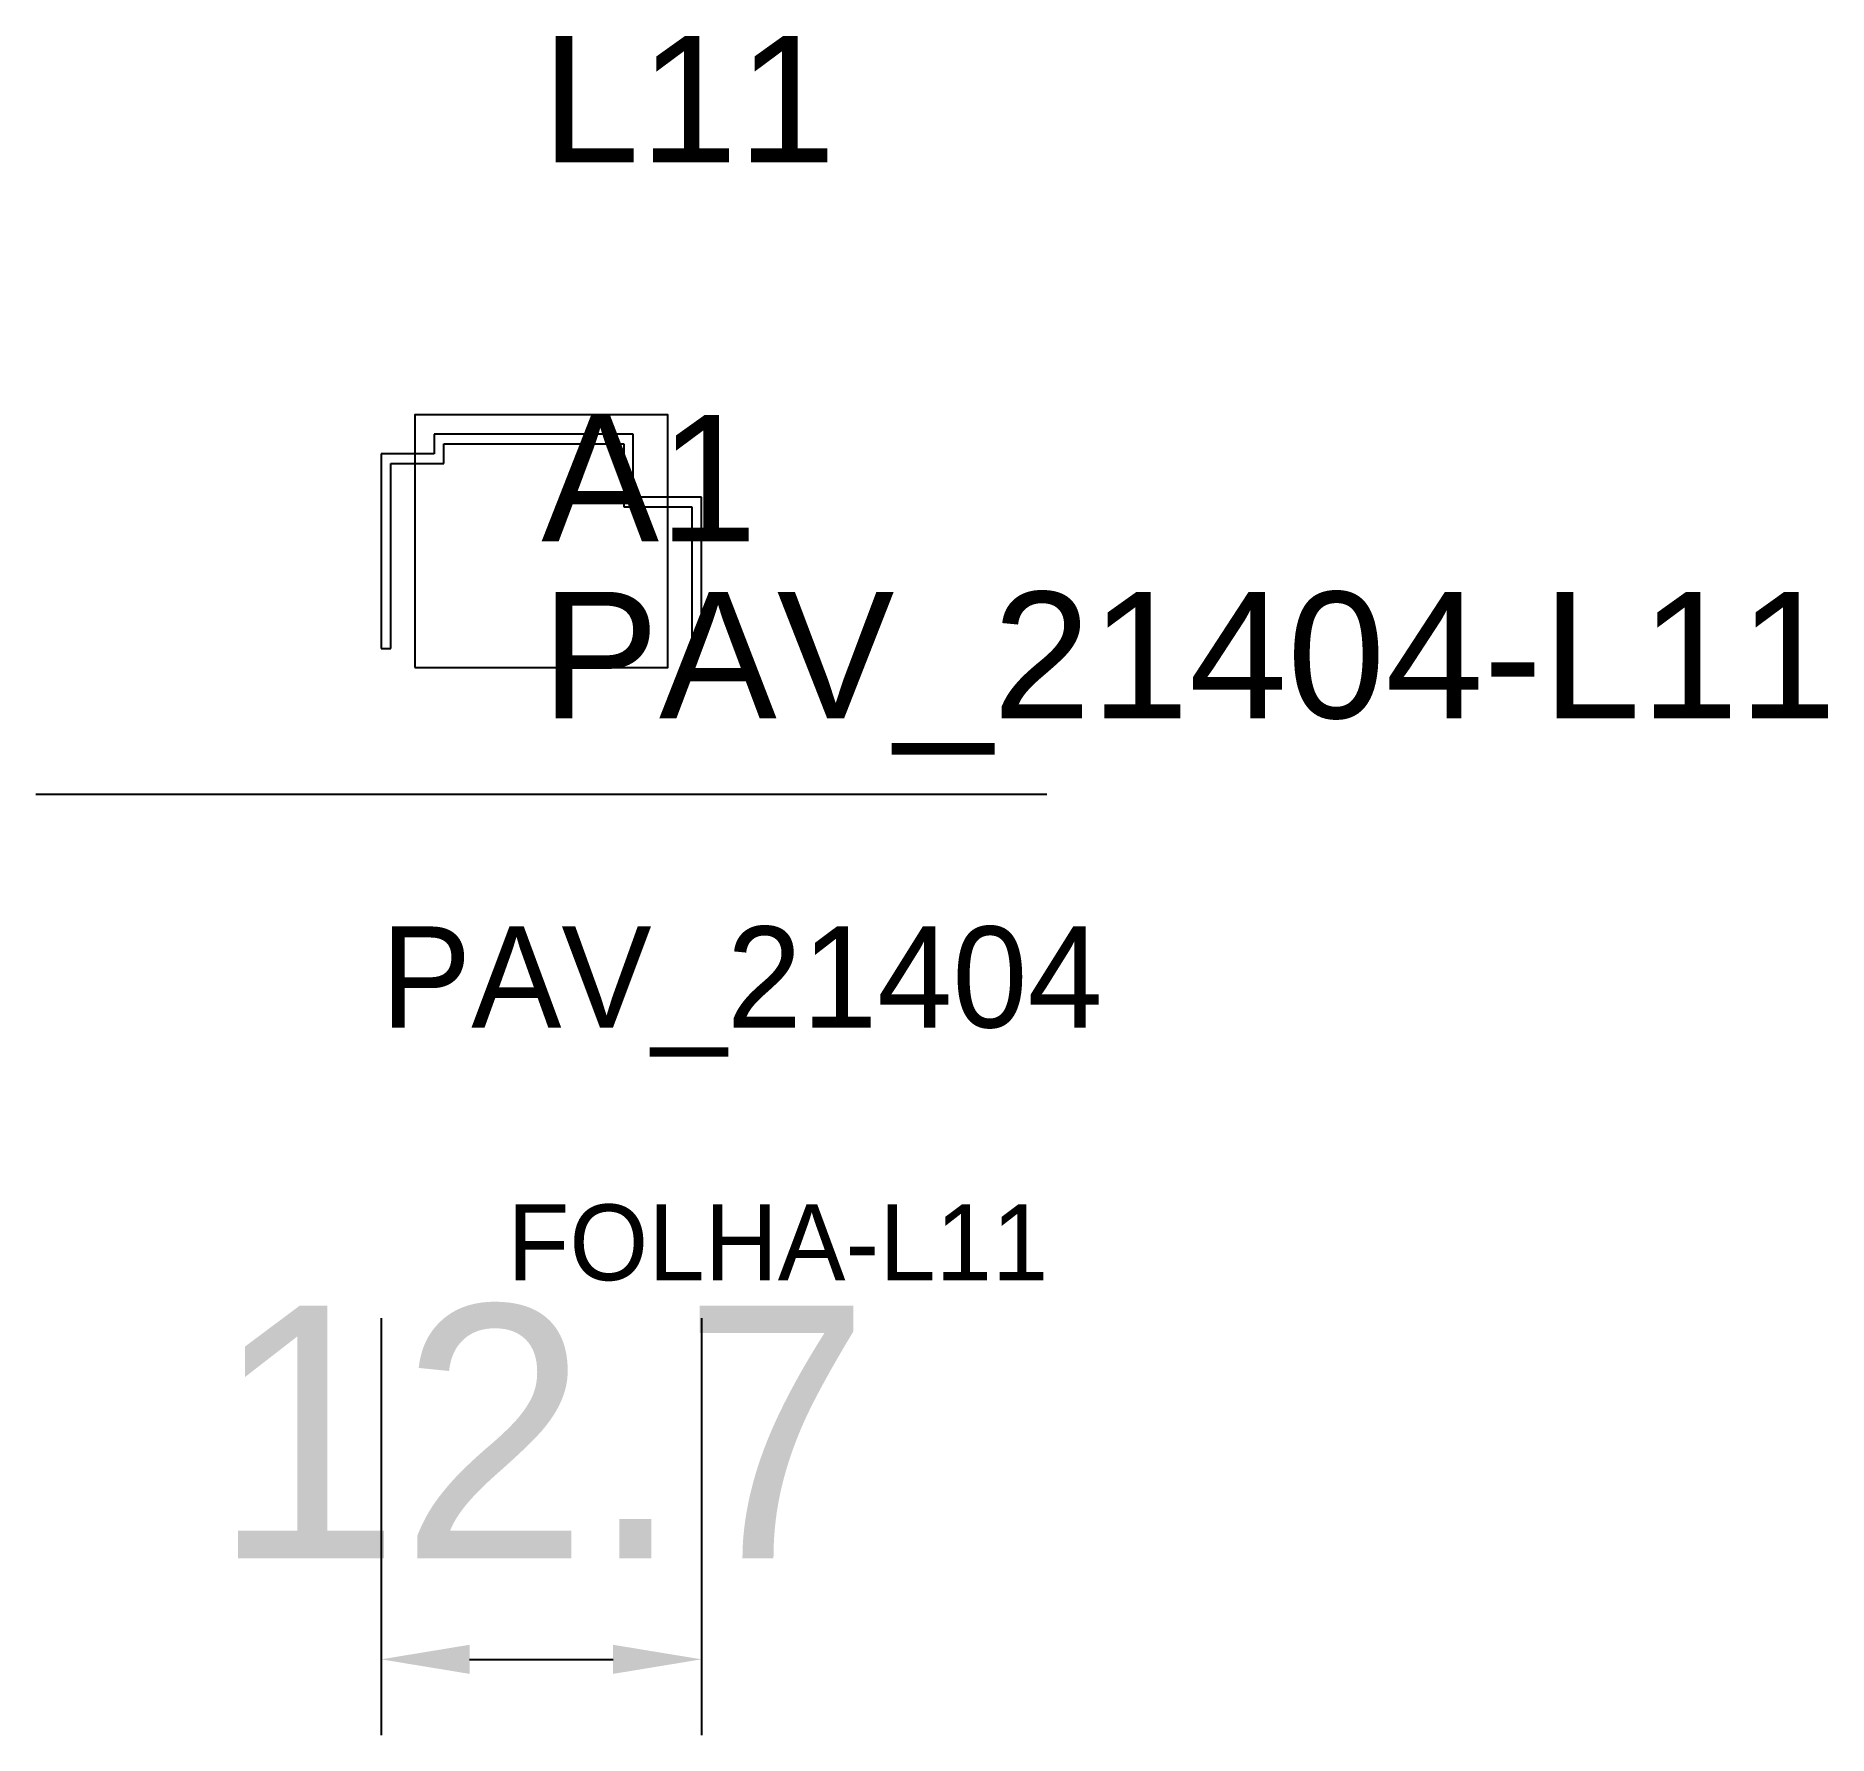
# Model space of a CAD drawing. Header units: metres. Extents: x 208.5 to 279.5, y 150 to 217.3.
import ezdxf

# ---------------------------------------------------------------- set-up
doc = ezdxf.new("R2010")
doc.units = ezdxf.units.M
for name, color, linetype in [('3', 3, 'CONTINUOUS'), ('AUX00', 7, 'CONTINUOUS'), ('COTA', 241, 'CONTINUOUS'), ('FOLHA', 255, 'CONTINUOUS'), ('Hachura', 251, 'CONTINUOUS'), ('NOMENCLATURA', 7, 'CONTINUOUS'), ('Nível', 160, 'CONTINUOUS'), ('Painéis', 200, 'CONTINUOUS'), ('Pilares', 5, 'CONTINUOUS'), ('SARR_2.2x7', 40, 'CONTINUOUS')]:
    doc.layers.add(name, color=color, linetype=linetype)
doc.styles.add('ARIAL', font='Arial.ttf')
doc.styles.add('STR_STANDARD', font='arial.ttf')
doc.dimstyles.new('EZ DXF', dxfattribs={"dimtxt": 10, "dimasz": 3.5, "dimexe": 3, "dimexo": 1.5, "dimgap": 1, "dimtad": 1, "dimdec": 1, "dimdsep": 46, "dimcen": 2.5, "dimazin": 3, "dimtfac": 1, "dimtmove": 0, "dimatfit": 3})

msp = doc.modelspace()

# ---------------------------------------------------------------- hatches: boundary and pattern name
at = {"layer": 'Hachura'}
h = msp.add_hatch(dxfattribs=at)
h.set_pattern_fill('ANSI31', scale=50)
h.paths.add_polyline_path([(222.2, 193.02), (222.58, 193.02), (222.58, 200.34), (224.68, 200.34), (224.68, 201.12), (231.8, 201.12), (231.8, 198.62), (234.5, 198.62), (234.5, 193.02), (234.88, 193.02), (234.88, 199), (232.18, 199), (232.18, 201.5), (224.3, 201.5), (224.3, 200.72), (222.2, 200.72)])
h = msp.add_hatch(dxfattribs=at)
h.set_pattern_fill('ANSI31', scale=50)
h.paths.add_polyline_path([(222.2, 193.02), (222.58, 193.02), (222.58, 200.34), (224.68, 200.34), (224.68, 201.12), (231.8, 201.12), (231.8, 198.62), (234.5, 198.62), (234.5, 193.02), (234.88, 193.02), (234.88, 199), (232.18, 199), (232.18, 201.5), (224.3, 201.5), (224.3, 200.72), (222.2, 200.72)])

# ---------------------------------------------------------------- linework, layer by layer
at = {"layer": 'Painéis', "color": 200}
for p, q in [((232.18, 201.5), (224.3, 201.5)), ((224.3, 201.5), (224.3, 200.72)), ((232.18, 201.5), (224.3, 201.5)), ((224.3, 201.5), (224.3, 200.72)), ((232.18, 199), (232.18, 201.5)), ((232.18, 199), (232.18, 201.5)), ((224.3, 200.72), (222.2, 200.72)), ((222.2, 200.72), (222.2, 193.02)), ((224.3, 200.72), (222.2, 200.72)), ((222.2, 200.72), (222.2, 193.02)), ((224.68, 200.34), (224.68, 201.12)), ((224.68, 201.12), (231.8, 201.12)), ((224.68, 200.34), (224.68, 201.12)), ((224.68, 201.12), (231.8, 201.12)), ((231.8, 201.12), (231.8, 198.62)), ((231.8, 201.12), (231.8, 198.62)), ((222.58, 193.02), (222.58, 200.34)), ((222.58, 200.34), (224.68, 200.34)), ((222.58, 193.02), (222.58, 200.34)), ((222.58, 200.34), (224.68, 200.34)), ((231.8, 198.62), (234.5, 198.62)), ((231.8, 198.62), (234.5, 198.62)), ((234.88, 199), (232.18, 199)), ((234.88, 199), (232.18, 199)), ((234.5, 198.62), (234.5, 193.02)), ((234.5, 198.62), (234.5, 193.02)), ((234.88, 193.02), (234.88, 199)), ((234.88, 193.02), (234.88, 199)), ((222.2, 193.02), (222.58, 193.02)), ((222.2, 193.02), (222.58, 193.02)), ((234.5, 193.02), (234.88, 193.02)), ((234.5, 193.02), (234.88, 193.02))]:
    msp.add_line(p, q, dxfattribs=at)
at = {"layer": 'Pilares'}
msp.add_lwpolyline([(223.54, 192.26), (233.54, 192.26), (233.54, 202.26), (223.54, 202.26)], close=True, dxfattribs=at)
msp.add_lwpolyline([(223.54, 192.26), (233.54, 192.26), (233.54, 202.26), (223.54, 202.26)], close=True, dxfattribs=at)
at = {"layer": 'SARR_2.2x7'}
msp.add_line((208.54, 187.26), (248.54, 187.26), dxfattribs=at)
msp.add_line((208.54, 187.26), (248.54, 187.26), dxfattribs=at)

# ---------------------------------------------------------------- texts
at = {"layer": '3', "style": 'STR_STANDARD'}
msp.add_text('A1', height=5, dxfattribs=at).set_placement((228.54, 197.26))
msp.add_text('A1', height=5, dxfattribs=at).set_placement((228.54, 197.26))
at = {"layer": 'AUX00', "style": 'STR_STANDARD'}
msp.add_text('PAV_21404-L11', height=5, dxfattribs=at).set_placement((228.54, 190.26))
msp.add_text('PAV_21404-L11', height=5, dxfattribs=at).set_placement((228.54, 190.26))
at = {"layer": 'FOLHA'}
msp.add_text('FOLHA-L11', height=3, dxfattribs=at).set_placement((227.2, 168.02))
msp.add_text('FOLHA-L11', height=3, dxfattribs=at).set_placement((227.2, 168.02))
at = {"layer": 'NOMENCLATURA', "insert": (228.54, 217.26), "char_height": 5, "attachment_point": 1, "style": 'ARIAL'}
msp.add_mtext('L11', dxfattribs=at)
msp.add_mtext('L11', dxfattribs=at)
at = {"layer": 'Nível'}
msp.add_text('PAV_21404', height=4, dxfattribs=at).set_placement((222.2, 178.02))
msp.add_text('PAV_21404', height=4, dxfattribs=at).set_placement((222.2, 178.02))

# ---------------------------------------------------------------- dimensions: what is measured, and where the dimension line sits
at = {"layer": 'COTA'}
msp.add_linear_dim(base=(222.2, 153.02), p1=(222.2, 168.02), p2=(234.88, 168.02), dimstyle='EZ DXF', dxfattribs=at).render()
msp.add_linear_dim(base=(222.2, 153.02), p1=(222.2, 168.02), p2=(234.88, 168.02), dimstyle='EZ DXF', dxfattribs=at).render()

doc.saveas('drawing.dxf')
